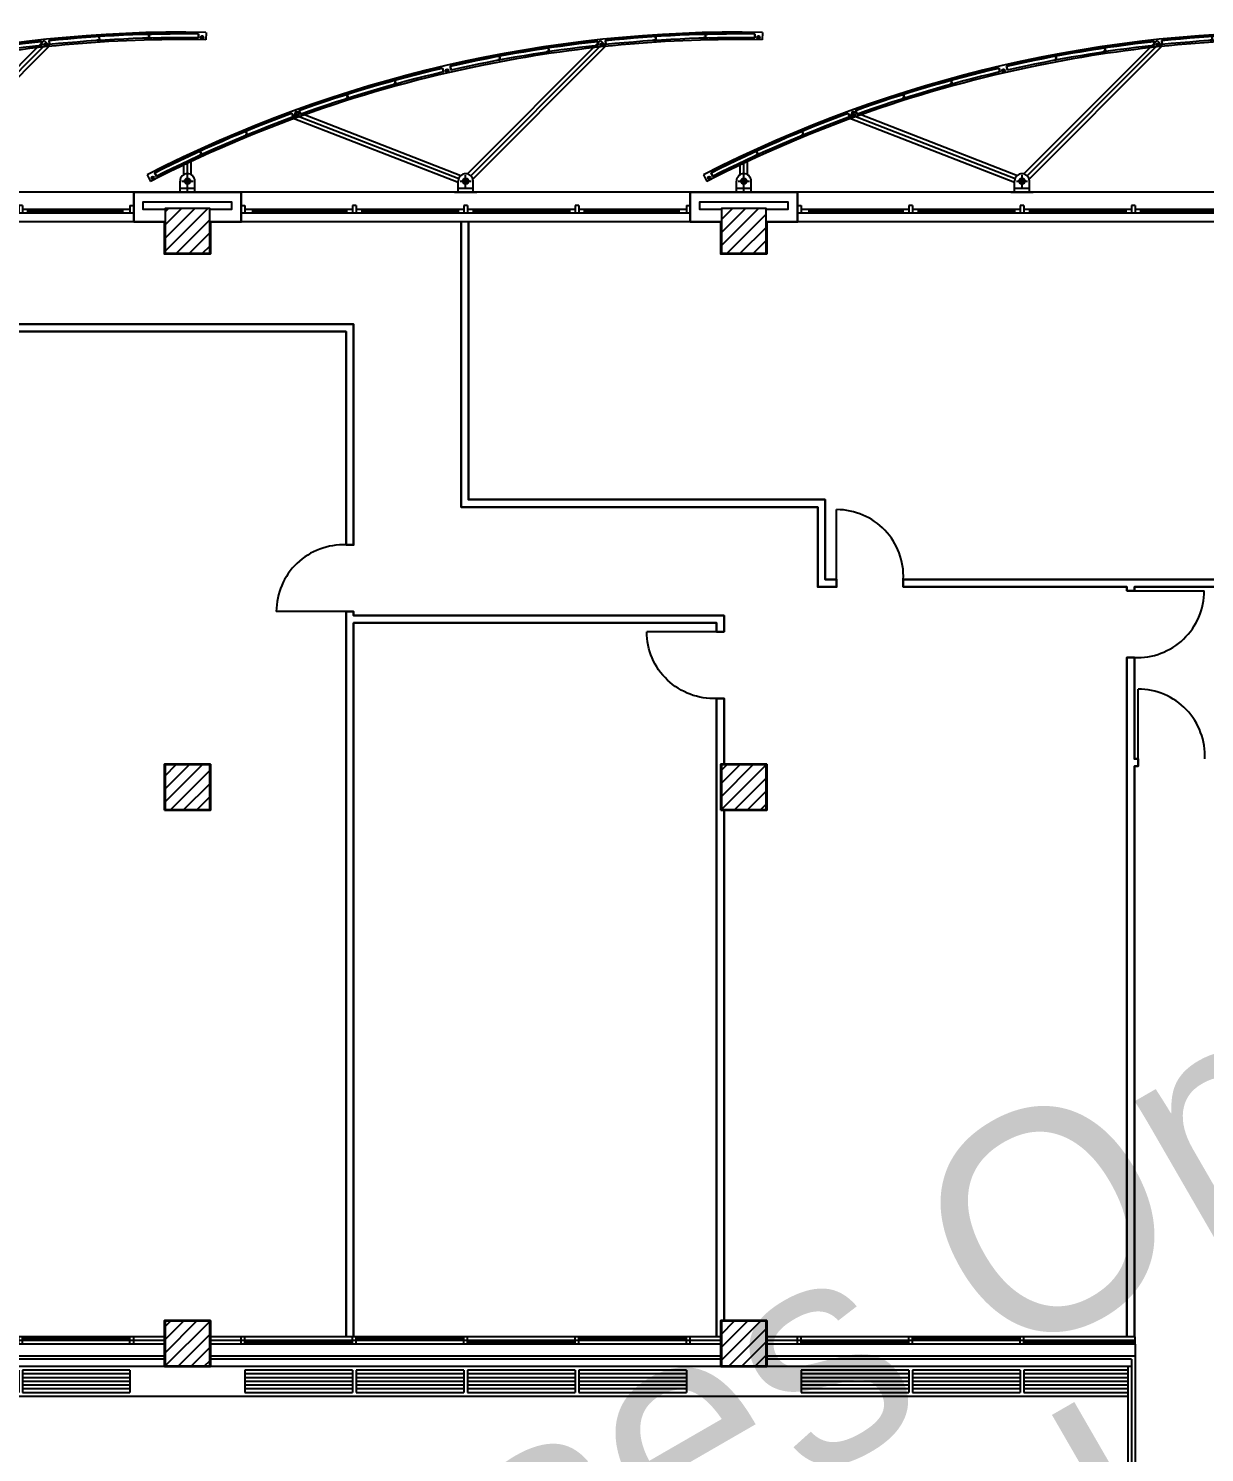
# Model space of a CAD drawing. Extents: x 21.2 to 81.9, y 10.7 to 70.
# Drawn here: x 56.88 to 72.74, y 50.77 to 69.97 of the extents above; entities that cross this region are included whole.
import ezdxf

# ---------------------------------------------------------------- set-up
doc = ezdxf.new("R2010")
doc.units = 0
doc.header["$MEASUREMENT"] = 0
for name, pattern in [('Dash', [200, 100, -100]), ('Default', [0]), ('Solid', [0])]:
    doc.linetypes.add(name, pattern=pattern)
for name, color, linetype in [('1F', 15, 'Continuous'), ('1FIN', 15, 'Continuous'), ('2F', 7, 'Continuous'), ('2FIN', 7, 'Continuous'), ('Border', 5, 'Continuous'), ('CAI', 52, 'Continuous'), ('CAIX', 52, 'Continuous'), ('Doors', 142, 'Continuous'), ('Equipment', 92, 'Default'), ('ESTR', 92, 'Continuous'), ('FAC', 142, 'Continuous'), ('FACH', 142, 'Continuous'), ('Hatch', 15, 'Continuous'), ('Pillars', 30, 'Continuous'), ('Title Block', 7, 'Continuous')]:
    doc.layers.add(name, color=color, linetype=linetype)
doc.layers.add('Interior Walls', color=7, linetype='Continuous', lineweight=30)
doc.layers.add('Partitions', color=7, linetype='Continuous', lineweight=30)
doc.layers.add('Viewports', color=7, linetype='Solid', plot=False)

# ---------------------------------------------------------------- blocks, each defined once
blk = doc.blocks.new('J3')
at = {"color": 0}
for p, q in [((0, 0.4), (-6.88, 0.4)), ((-6.465, 0.3), (-6.465, 0.4)), ((-6.415, 0.3), (-6.415, 0.4)), ((-4.965, 0.3), (-4.965, 0.4)), ((-4.915, 0.3), (-4.915, 0.4)), ((-3.465, 0.3), (-3.465, 0.4)), ((-3.415, 0.3), (-3.415, 0.4)), ((-1.965, 0.3), (-1.965, 0.4)), ((-1.915, 0.3), (-1.915, 0.4)), ((-0.465, 0.3), (-0.465, 0.4)), ((-0.415, 0.3), (-0.415, 0.4)), ((0, 0.35), (-6.88, 0.35)), ((0, 0.3), (-6.88, 0.3))]:
    blk.add_line(p, q, dxfattribs=at)
at = {"color": 15}
for p, q in [((-4.965, 0.325), (-6.415, 0.325)), ((-3.465, 0.375), (-4.915, 0.375)), ((-1.965, 0.325), (-3.415, 0.325)), ((-0.465, 0.375), (-1.915, 0.375))]:
    blk.add_line(p, q, dxfattribs=at)
at = {"layer": '1F'}
for p, q in [((-6.415, -0.05), (-6.415, -0.35)), ((-4.965, -0.05), (-6.415, -0.05)), ((-4.965, -0.1), (-6.415, -0.1)), ((-4.965, -0.15), (-6.415, -0.15)), ((-4.965, -0.05), (-4.965, -0.35)), ((-3.465, -0.05), (-4.915, -0.05)), ((-4.915, -0.05), (-4.915, -0.35)), ((-3.465, -0.1), (-4.915, -0.1)), ((-3.465, -0.15), (-4.915, -0.15)), ((-3.465, -0.05), (-3.465, -0.35)), ((-1.965, -0.05), (-3.415, -0.05)), ((-3.415, -0.05), (-3.415, -0.35)), ((-1.965, -0.1), (-3.415, -0.1)), ((-1.965, -0.15), (-3.415, -0.15)), ((-1.965, -0.05), (-1.965, -0.35)), ((-0.465, -0.05), (-1.915, -0.05)), ((-1.915, -0.05), (-1.915, -0.35)), ((-0.465, -0.1), (-1.915, -0.1)), ((-0.465, -0.15), (-1.915, -0.15)), ((-0.465, -0.05), (-0.465, -0.35)), ((-4.965, -0.2), (-6.415, -0.2)), ((-4.965, -0.25), (-6.415, -0.25)), ((-4.965, -0.3), (-6.415, -0.3)), ((-6.415, -0.35), (-4.965, -0.35)), ((-3.465, -0.2), (-4.915, -0.2)), ((-3.465, -0.25), (-4.915, -0.25)), ((-3.465, -0.3), (-4.915, -0.3)), ((-4.915, -0.35), (-3.465, -0.35)), ((-1.965, -0.2), (-3.415, -0.2)), ((-1.965, -0.25), (-3.415, -0.25)), ((-1.965, -0.3), (-3.415, -0.3)), ((-3.415, -0.35), (-1.965, -0.35)), ((-0.465, -0.2), (-1.915, -0.2)), ((-0.465, -0.25), (-1.915, -0.25)), ((-0.465, -0.3), (-1.915, -0.3)), ((-1.915, -0.35), (-0.465, -0.35))]:
    blk.add_line(p, q, dxfattribs=at)
at = {"layer": '2F'}
for p, q in [((0, 0.14), (-6.88, 0.14)), ((0, 0.1), (-6.88, 0.1)), ((0, 0), (-6.88, 0))]:
    blk.add_line(p, q, dxfattribs=at)
blk = doc.blocks.new('P2')
at = {"layer": 'Hatch'}
h = blk.add_hatch(dxfattribs=at)
h.set_pattern_fill('ANSI31', color=256, style=0)
h.set_pattern_definition([(45, (-41.75321, -29.09718), (-0.08838835, 0.08838835), [])])
h.paths.add_polyline_path([(-0.3, 0.3), (-0.3, -0.3), (0.3, -0.3), (0.3, 0.3)])
at = {"layer": 'Pillars'}
blk.add_lwpolyline([(-0.3, -0.3), (0.3, -0.3), (0.3, 0.3), (-0.3, 0.3)], close=True, dxfattribs=at)
blk = doc.blocks.new('P5')
at = {"layer": 'Partitions'}
blk.add_lwpolyline([(-0.31, -0.31), (-0.31, 0.31), (0.31, 0.31), (0.31, -0.31)], close=True, dxfattribs=at)
at = {"layer": 'Interior Walls'}
blk.add_blockref('P2', (0, 0), dxfattribs=at)
blk = doc.blocks.new('J1')
at = {"layer": '2F', "linetype": 'Continuous'}
for p, q in [((6.05, 0.4), (0, 0.4)), ((6.05, 0), (0, 0))]:
    blk.add_line(p, q, dxfattribs=at)
at = {"layer": 'CAI'}
for p, q in [((0, 0.22), (0.05, 0.22)), ((0, 0.12), (0, 0.22)), ((3, 0.22), (3, 0.12)), ((3.05, 0.22), (3.05, 0.12)), ((6.05, 0.22), (6.05, 0.12)), ((2.925, 0.17), (2.925, 0.12)), ((3.125, 0.17), (3.125, 0.12))]:
    blk.add_line(p, q, dxfattribs=at)
at = {"layer": 'CAI', "linetype": 'Continuous'}
for p, q in [((0.05, 0.22), (0.05, 0.12)), ((1.55, 0.22), (1.5, 0.22)), ((1.5, 0.22), (1.5, 0.12)), ((1.55, 0.22), (1.55, 0.12)), ((3.05, 0.22), (3, 0.22)), ((4.55, 0.22), (4.5, 0.22)), ((4.5, 0.22), (4.5, 0.12)), ((4.55, 0.22), (4.55, 0.12)), ((6, 0.22), (6.05, 0.22)), ((6, 0.22), (6, 0.12)), ((6.05, 0.12), (0, 0.12)), ((1.5, 0.17), (0.05, 0.17)), ((0.15, 0.17), (0.15, 0.12)), ((1.425, 0.12), (1.425, 0.17)), ((1.55, 0.12), (1.5, 0.12)), ((3, 0.17), (1.55, 0.17)), ((1.625, 0.17), (1.625, 0.12)), ((4.5, 0.17), (3.05, 0.17)), ((4.425, 0.17), (4.425, 0.12)), ((6, 0.17), (4.55, 0.17)), ((4.625, 0.12), (4.625, 0.17)), ((5.9, 0.17), (5.9, 0.12))]:
    blk.add_line(p, q, dxfattribs=at)
at = {"layer": 'CAI', "color": 15}
for p, q in [((0.15, 0.145), (1.425, 0.145)), ((2.925, 0.145), (1.625, 0.145)), ((3.125, 0.145), (4.425, 0.145)), ((5.9, 0.145), (4.625, 0.145))]:
    blk.add_line(p, q, dxfattribs=at)
blk = doc.blocks.new('BR 5')
at = {"color": 0}
for p, q in [((3.227, 2.128), (3.228, 2.083)), ((3.227, 2.128), (3.228, 2.083)), ((3.232, 2.128), (3.233, 2.078)), ((3.232, 2.128), (3.233, 2.078)), ((3.895, 2.133), (3.894, 2.083)), ((3.895, 2.133), (3.894, 2.083)), ((3.9, 2.138), (3.899, 2.083)), ((3.9, 2.138), (3.899, 2.083)), ((4, 2.156), (3.998, 2.056)), ((1.82, 2.046), (0.026, 0.247)), ((1.836, 1.991), (0.071, 0.221)), ((1.891, 1.975), (0.097, 0.176)), ((1.114, 1.944), (1.12, 1.899)), ((1.114, 1.944), (1.12, 1.899)), ((1.119, 1.945), (1.126, 1.895)), ((1.119, 1.945), (1.126, 1.895)), ((1.776, 2.03), (1.782, 1.98)), ((1.776, 2.03), (1.782, 1.98)), ((1.781, 2.035), (1.787, 1.98)), ((1.781, 2.035), (1.787, 1.98)), ((1.82, 2.046), (1.891, 1.975)), ((1.88, 2.046), (1.886, 1.991)), ((1.886, 2.041), (1.891, 1.991)), ((2.535, 2.051), (2.535, 2.046)), ((2.535, 2.051), (2.535, 2.046)), ((2.557, 2.098), (2.559, 2.053)), ((2.557, 2.098), (2.559, 2.053)), ((2.562, 2.098), (2.565, 2.048)), ((2.562, 2.098), (2.565, 2.048)), ((3.203, 2.082), (3.203, 2.077)), ((3.203, 2.082), (3.203, 2.077)), ((0.436, 1.784), (0.437, 1.779)), ((0.436, 1.784), (0.437, 1.779)), ((0.452, 1.833), (0.461, 1.788)), ((0.452, 1.833), (0.461, 1.788)), ((0.457, 1.833), (0.467, 1.784)), ((0.457, 1.833), (0.467, 1.784)), ((1.096, 1.896), (1.096, 1.891)), ((1.096, 1.896), (1.096, 1.891)), ((-0.314, 1.67), (-0.303, 1.622)), ((-0.31, 1.676), (-0.298, 1.623)), ((-0.213, 1.699), (-0.2, 1.645)), ((-0.213, 1.699), (-0.2, 1.645)), ((-0.207, 1.695), (-0.195, 1.647)), ((-0.207, 1.695), (-0.195, 1.647)), ((-0.973, 1.455), (-0.972, 1.45)), ((-0.961, 1.505), (-0.949, 1.462)), ((-0.956, 1.507), (-0.943, 1.458)), ((-1.614, 1.264), (-1.613, 1.259)), ((-1.604, 1.315), (-1.591, 1.272)), ((-1.599, 1.316), (-1.584, 1.268)), ((-2.345, 1.061), (-2.328, 1.014)), ((-2.342, 1.067), (-2.323, 1.016)), ((-2.342, 1.067), (-2.323, 1.016)), ((-2.287, 1.094), (-2.323, 1.001)), ((-2.323, 1.001), (-0.1, 0.135)), ((-2.287, 1.094), (-0.063, 0.228)), ((-2.278, 1.037), (-0.093, 0.186)), ((-2.248, 1.101), (-2.229, 1.05)), ((-2.242, 1.098), (-2.225, 1.051)), ((-2.968, 0.819), (-2.951, 0.777)), ((-2.963, 0.821), (-2.944, 0.774)), ((-2.974, 0.767), (-2.972, 0.763)), ((-3.75, 0.25), (-3.75, 0.391)), ((-3.7, 0.237), (-3.7, 0.414)), ((-3.587, 0.5), (-3.585, 0.495)), ((-3.583, 0.551), (-3.564, 0.51)), ((-3.578, 0.553), (-3.557, 0.508)), ((-4.295, 0.234), (-4.249, 0.145)), ((-4.196, 0.262), (-4.171, 0.213)), ((-4.19, 0.26), (-4.167, 0.215)), ((-3.8, 0.237), (-3.8, 0.367)), ((-3.75, -0.008), (-3.75, 0.308)), ((-3.75, 0.05), (-3.75, 0.233)), ((0, 0.05), (0, 0.233)), ((-3.85, 0), (-3.85, 0.15)), ((-3.65, 0.05), (-3.85, 0.05)), ((-3.825, 0.15), (-3.675, 0.15)), ((-3.65, 0), (-3.65, 0.15)), ((-0.1, 0), (-0.1, 0.15)), ((0.1, 0.05), (-0.1, 0.05)), ((-0.075, 0.15), (0.075, 0.15)), ((0.1, 0), (0.1, 0.15))]:
    blk.add_line(p, q, dxfattribs=at)
at = {"color": 0, "linetype": 'Continuous'}
blk.add_line((-0.15, 0), (0.15, 0), dxfattribs=at)
at = {"color": 0}
for centre, radius in [((1.836, 1.991), 0.02), ((1.836, 1.991), 0.015), ((3.949, 2.087), 0.02), ((3.949, 2.087), 0.015), ((-0.25, 1.639), 0.02), ((-0.25, 1.639), 0.015), ((-2.278, 1.037), 0.025), ((-2.278, 1.037), 0.015), ((-4.218, 0.195), 0.02), ((-4.218, 0.195), 0.015), ((-3.75, 0.15), 0.04), ((-3.75, 0.15), 0.03), ((0, 0.15), 0.04), ((0, 0.15), 0.03)]:
    blk.add_circle(centre, radius, dxfattribs=at)
at = {"color": 0, "linetype": 'Continuous'}
for radius, start, end in [(17.5, 88.9663, 117.1249), (17.4, 88.9654, 101.4942), (17.4, 101.4942, 117.1258)]:
    blk.add_arc((3.684, -15.341), radius, start, end, dxfattribs=at)
at = {"color": 0, "linetype": 'Dash'}
for radius, start, end in [(17.48, 89.2939, 95.924), (17.48, 89.2939, 95.924), (17.475, 89.3104, 95.9076), (17.475, 89.3104, 95.9076), (17.48, 96.2517, 102.8817), (17.48, 96.2517, 102.8817), (17.475, 96.2682, 102.8653), (17.475, 96.2682, 102.8653), (17.43, 93.7001, 93.7823), (17.43, 93.7001, 93.7823), (17.425, 93.6837, 93.7823), (17.425, 93.6837, 93.7823), (17.43, 91.5011, 91.5833), (17.43, 91.5011, 91.5833), (17.425, 91.4846, 91.5833), (17.425, 91.4846, 91.5833), (17.43, 100.6579, 100.74), (17.43, 100.6579, 100.74), (17.425, 100.6414, 100.7401), (17.425, 100.6414, 100.7401), (17.43, 98.4588, 98.541), (17.43, 98.4588, 98.541), (17.425, 98.4424, 98.5411), (17.425, 98.4424, 98.5411), (17.48, 103.2095, 109.8396), (17.475, 103.226, 109.8231), (17.43, 105.4166, 105.4988), (17.425, 105.4002, 105.4988), (17.43, 107.6156, 107.6978), (17.425, 107.5992, 107.6978), (17.48, 110.1673, 116.7973), (17.475, 110.1838, 116.7809), (17.43, 112.3744, 112.4565), (17.425, 112.3579, 112.4566), (17.43, 114.5734, 114.6556), (17.425, 114.5569, 114.6556)]:
    blk.add_arc((3.684, -15.341), radius, start, end, dxfattribs=at)
at = {"color": 0}
for centre, radius, start, end in [((3.684, -15.341), 17.425, 96.2523, 102.8813), ((3.684, -15.341), 17.425, 96.2523, 102.8813), ((3.684, -15.341), 17.425, 89.2945, 95.9235), ((3.684, -15.341), 17.425, 103.2101, 109.839), ((3.684, -15.341), 17.425, 110.1678, 116.7968), ((-3.75, 0.15), 0.1, 0, 180), ((0, 0.15), 0.1, 0, 180)]:
    blk.add_arc(centre, radius, start, end, dxfattribs=at)
blk = doc.blocks.new('P1')
at = {"layer": '1F'}
blk.add_lwpolyline([(-0.3, 0.29), (-0.595, 0.29), (-0.595, 0.39), (0.595, 0.39), (0.595, 0.29), (0.3, 0.29)], dxfattribs=at)
at = {"layer": 'Partitions'}
blk.add_lwpolyline([(-0.725, 0.12), (-0.31, 0.12), (-0.31, -0.31), (0.31, -0.31), (0.31, 0.12), (0.725, 0.12), (0.725, 0.52), (-0.725, 0.52)], close=True, dxfattribs=at)
at = {"layer": 'Interior Walls'}
blk.add_blockref('P2', (0, 0), dxfattribs=at)
blk = doc.blocks.new('Door 1')
blk.add_line((0, 0), (0, 0.941))
blk.add_arc((0, 0.041), 0.9, 357.3627, 90)

msp = doc.modelspace()

# ---------------------------------------------------------------- linework, layer by layer
at = {"layer": '1FIN'}
for p, q in [((68.751, 51.877), (67.301, 51.877)), ((67.301, 51.877), (67.301, 51.577)), ((68.751, 51.877), (68.751, 51.577)), ((70.251, 51.877), (68.801, 51.877)), ((68.801, 51.877), (68.801, 51.577)), ((70.251, 51.877), (70.251, 51.577)), ((71.701, 51.877), (70.301, 51.877)), ((70.301, 51.877), (70.301, 51.577)), ((68.751, 51.827), (67.301, 51.827)), ((68.751, 51.777), (67.301, 51.777)), ((68.751, 51.727), (67.301, 51.727)), ((68.751, 51.677), (67.301, 51.677)), ((70.251, 51.827), (68.801, 51.827)), ((70.251, 51.777), (68.801, 51.777)), ((70.251, 51.727), (68.801, 51.727)), ((70.251, 51.677), (68.801, 51.677)), ((71.701, 51.827), (70.301, 51.827)), ((71.701, 51.777), (70.301, 51.777)), ((71.701, 51.727), (70.301, 51.727)), ((71.701, 51.677), (70.301, 51.677)), ((68.751, 51.627), (67.301, 51.627)), ((67.301, 51.577), (68.751, 51.577)), ((70.251, 51.627), (68.801, 51.627)), ((68.801, 51.577), (70.251, 51.577)), ((71.701, 51.627), (70.301, 51.627)), ((70.301, 51.577), (71.701, 51.577))]:
    msp.add_line(p, q, dxfattribs=at)
at = {"layer": '2F'}
msp.add_line((36.326, 51.527), (71.701, 51.527), dxfattribs=at)
at = {"layer": '2FIN'}
for p, q in [((71.801, 52.227), (71.801, 51.927)), ((71.801, 52.227), (71.801, 51.927)), ((71.801, 52.067), (66.836, 52.067)), ((71.751, 52.027), (66.836, 52.027)), ((71.751, 52.027), (71.751, 43.447)), ((71.751, 51.927), (66.836, 51.927)), ((71.701, 51.927), (71.701, 43.547)), ((71.801, 51.927), (71.801, 43.547))]:
    msp.add_line(p, q, dxfattribs=at)
at = {"layer": 'CAIX'}
for p, q in [((71.801, 52.327), (66.836, 52.327)), ((71.801, 52.277), (66.836, 52.277)), ((71.801, 52.227), (66.836, 52.227)), ((67.251, 52.227), (67.251, 52.327)), ((67.301, 52.227), (67.301, 52.327)), ((68.751, 52.252), (67.301, 52.252)), ((68.751, 52.227), (68.751, 52.327)), ((68.801, 52.227), (68.801, 52.327)), ((70.251, 52.302), (68.801, 52.302)), ((70.251, 52.227), (70.251, 52.327)), ((70.301, 52.227), (70.301, 52.327)), ((71.801, 52.252), (70.301, 52.252)), ((71.801, 52.227), (71.801, 52.327)), ((71.801, 52.227), (71.801, 52.327))]:
    msp.add_line(p, q, dxfattribs=at)
at = {"layer": 'Interior Walls'}
for points in [[(62.814, 67.357), (62.814, 63.614), (67.622, 63.614), (67.622, 62.538), (67.777, 62.538), (67.777, 62.438), (67.522, 62.438), (67.522, 63.514), (62.714, 63.514), (62.714, 67.357)], [(74.076, 62.538), (68.676, 62.538), (68.676, 62.438), (71.691, 62.438), (71.691, 62.385), (71.791, 62.385), (71.791, 62.438), (74.076, 62.438)], [(61.165, 52.327), (61.165, 62.104), (61.265, 62.104), (61.265, 62.051), (66.259, 62.051), (66.259, 61.833), (66.159, 61.833), (66.159, 61.951), (61.265, 61.951), (61.265, 52.327)], [(71.691, 52.327), (71.691, 61.486), (71.791, 61.486), (71.791, 60.119), (71.841, 60.119), (71.841, 60.019), (71.791, 60.019), (71.791, 52.327)], [(66.259, 60.047), (66.259, 60.934), (66.159, 60.934), (66.159, 52.327)], [(66.259, 52.547), (66.259, 59.427)]]:
    msp.add_lwpolyline(points, dxfattribs=at)
msp.add_lwpolyline([(61.165, 63.003), (61.165, 65.879), (48.729, 65.879), (48.729, 65.979), (61.265, 65.979), (61.265, 63.003)], close=True, dxfattribs=at)

# ---------------------------------------------------------------- block references
for p in [(59.026, 67.237), (66.526, 67.237)]:
    msp.add_blockref('P1', p)
at = {"layer": '2FIN'}
for p in [(52.251, 67.357), (59.751, 67.357), (67.251, 67.357)]:
    msp.add_blockref('J1', p, dxfattribs=at)
at = {"layer": 'CAIX'}
for p in [(58.716, 51.927), (66.216, 51.927)]:
    msp.add_blockref('J3', p, dxfattribs=at)
at = {"layer": 'Doors'}
for p in [(67.777, 62.538), (71.841, 60.119)]:
    msp.add_blockref('Door 1', p, dxfattribs=at)
for p, rotation in [((61.165, 62.104), 90), ((71.791, 62.385), 270)]:
    msp.add_blockref('Door 1', p, dxfattribs=dict(at, rotation=rotation))
at = {"layer": 'Doors', "xscale": -1, "rotation": 90}
msp.add_blockref('Door 1', (66.159, 61.833), dxfattribs=at)
at = {"layer": 'FACH'}
for p in [(55.276, 67.757), (62.776, 67.757), (70.276, 67.757)]:
    msp.add_blockref('BR 5', p, dxfattribs=at)
at = {"layer": 'Interior Walls'}
for name, p in [('P5', (59.026, 52.237)), ('P2', (59.026, 52.237)), ('P5', (66.526, 52.237))]:
    msp.add_blockref(name, p, dxfattribs=at)
at = {"layer": 'Partitions'}
for p in [(59.026, 59.737), (66.526, 59.737)]:
    msp.add_blockref('P5', p, dxfattribs=at)

# ---------------------------------------------------------------- texts
at = {"color": 16, "insert": (51.546, 40.299), "char_height": 2.96171, "attachment_point": 5, "rotation": 29.9995, "line_spacing_factor": 0.8}
msp.add_mtext('For Demonstration Purposes Only\\PTailor Made Software, Ltd', dxfattribs=at)
at = {"layer": '1F', "color": 16, "insert": (51.546, 40.299), "char_height": 2.96171, "attachment_point": 5, "rotation": 29.9995, "line_spacing_factor": 0.8}
msp.add_mtext('For Demonstration Purposes Only\\PTailor Made Software, Ltd', dxfattribs=at)
at = {"layer": '1FIN', "color": 16, "insert": (51.546, 40.299), "char_height": 2.96171, "attachment_point": 5, "rotation": 29.9995, "line_spacing_factor": 0.8}
msp.add_mtext('For Demonstration Purposes Only\\PTailor Made Software, Ltd', dxfattribs=at)
at = {"layer": '2F', "color": 16, "insert": (51.546, 40.299), "char_height": 2.96171, "attachment_point": 5, "rotation": 29.9995, "line_spacing_factor": 0.8}
msp.add_mtext('For Demonstration Purposes Only\\PTailor Made Software, Ltd', dxfattribs=at)
at = {"layer": '2FIN', "color": 16, "insert": (51.546, 40.299), "char_height": 2.96171, "attachment_point": 5, "rotation": 29.9995, "line_spacing_factor": 0.8}
msp.add_mtext('For Demonstration Purposes Only\\PTailor Made Software, Ltd', dxfattribs=at)
at = {"layer": 'Border', "color": 16, "insert": (51.546, 40.299), "char_height": 2.96171, "attachment_point": 5, "rotation": 29.9995, "line_spacing_factor": 0.8}
msp.add_mtext('For Demonstration Purposes Only\\PTailor Made Software, Ltd', dxfattribs=at)
at = {"layer": 'CAI', "color": 16, "insert": (51.546, 40.299), "char_height": 2.96171, "attachment_point": 5, "rotation": 29.9995, "line_spacing_factor": 0.8}
msp.add_mtext('For Demonstration Purposes Only\\PTailor Made Software, Ltd', dxfattribs=at)
at = {"layer": 'CAIX', "color": 16, "insert": (51.546, 40.299), "char_height": 2.96171, "attachment_point": 5, "rotation": 29.9995, "line_spacing_factor": 0.8}
msp.add_mtext('For Demonstration Purposes Only\\PTailor Made Software, Ltd', dxfattribs=at)
at = {"layer": 'Doors', "color": 16, "insert": (51.546, 40.299), "char_height": 2.96171, "attachment_point": 5, "rotation": 29.9995, "line_spacing_factor": 0.8}
msp.add_mtext('For Demonstration Purposes Only\\PTailor Made Software, Ltd', dxfattribs=at)
at = {"layer": 'Equipment', "color": 16, "insert": (51.546, 40.299), "char_height": 2.96171, "attachment_point": 5, "rotation": 29.9995, "line_spacing_factor": 0.8}
msp.add_mtext('For Demonstration Purposes Only\\PTailor Made Software, Ltd', dxfattribs=at)
at = {"layer": 'ESTR', "color": 16, "insert": (51.546, 40.299), "char_height": 2.96171, "attachment_point": 5, "rotation": 29.9995, "line_spacing_factor": 0.8}
msp.add_mtext('For Demonstration Purposes Only\\PTailor Made Software, Ltd', dxfattribs=at)
at = {"layer": 'FAC', "color": 16, "insert": (51.546, 40.299), "char_height": 2.96171, "attachment_point": 5, "rotation": 29.9995, "line_spacing_factor": 0.8}
msp.add_mtext('For Demonstration Purposes Only\\PTailor Made Software, Ltd', dxfattribs=at)
at = {"layer": 'FACH', "color": 16, "insert": (51.546, 40.299), "char_height": 2.96171, "attachment_point": 5, "rotation": 29.9995, "line_spacing_factor": 0.8}
msp.add_mtext('For Demonstration Purposes Only\\PTailor Made Software, Ltd', dxfattribs=at)
at = {"layer": 'Hatch', "color": 16, "insert": (51.546, 40.299), "char_height": 2.96171, "attachment_point": 5, "rotation": 29.9995, "line_spacing_factor": 0.8}
msp.add_mtext('For Demonstration Purposes Only\\PTailor Made Software, Ltd', dxfattribs=at)
at = {"layer": 'Interior Walls', "color": 16, "insert": (51.546, 40.299), "char_height": 2.96171, "attachment_point": 5, "rotation": 29.9995, "line_spacing_factor": 0.8}
msp.add_mtext('For Demonstration Purposes Only\\PTailor Made Software, Ltd', dxfattribs=at)
at = {"layer": 'Partitions', "color": 16, "insert": (51.546, 40.299), "char_height": 2.96171, "attachment_point": 5, "rotation": 29.9995, "line_spacing_factor": 0.8}
msp.add_mtext('For Demonstration Purposes Only\\PTailor Made Software, Ltd', dxfattribs=at)
at = {"layer": 'Pillars', "color": 16, "insert": (51.546, 40.299), "char_height": 2.96171, "attachment_point": 5, "rotation": 29.9995, "line_spacing_factor": 0.8}
msp.add_mtext('For Demonstration Purposes Only\\PTailor Made Software, Ltd', dxfattribs=at)
at = {"layer": 'Title Block', "color": 16, "insert": (51.546, 40.299), "char_height": 2.96171, "attachment_point": 5, "rotation": 29.9995, "line_spacing_factor": 0.8}
msp.add_mtext('For Demonstration Purposes Only\\PTailor Made Software, Ltd', dxfattribs=at)
at = {"layer": 'Viewports', "color": 16, "insert": (51.546, 40.299), "char_height": 2.96171, "attachment_point": 5, "rotation": 29.9995, "line_spacing_factor": 0.8}
msp.add_mtext('For Demonstration Purposes Only\\PTailor Made Software, Ltd', dxfattribs=at)

doc.saveas('drawing.dxf')
